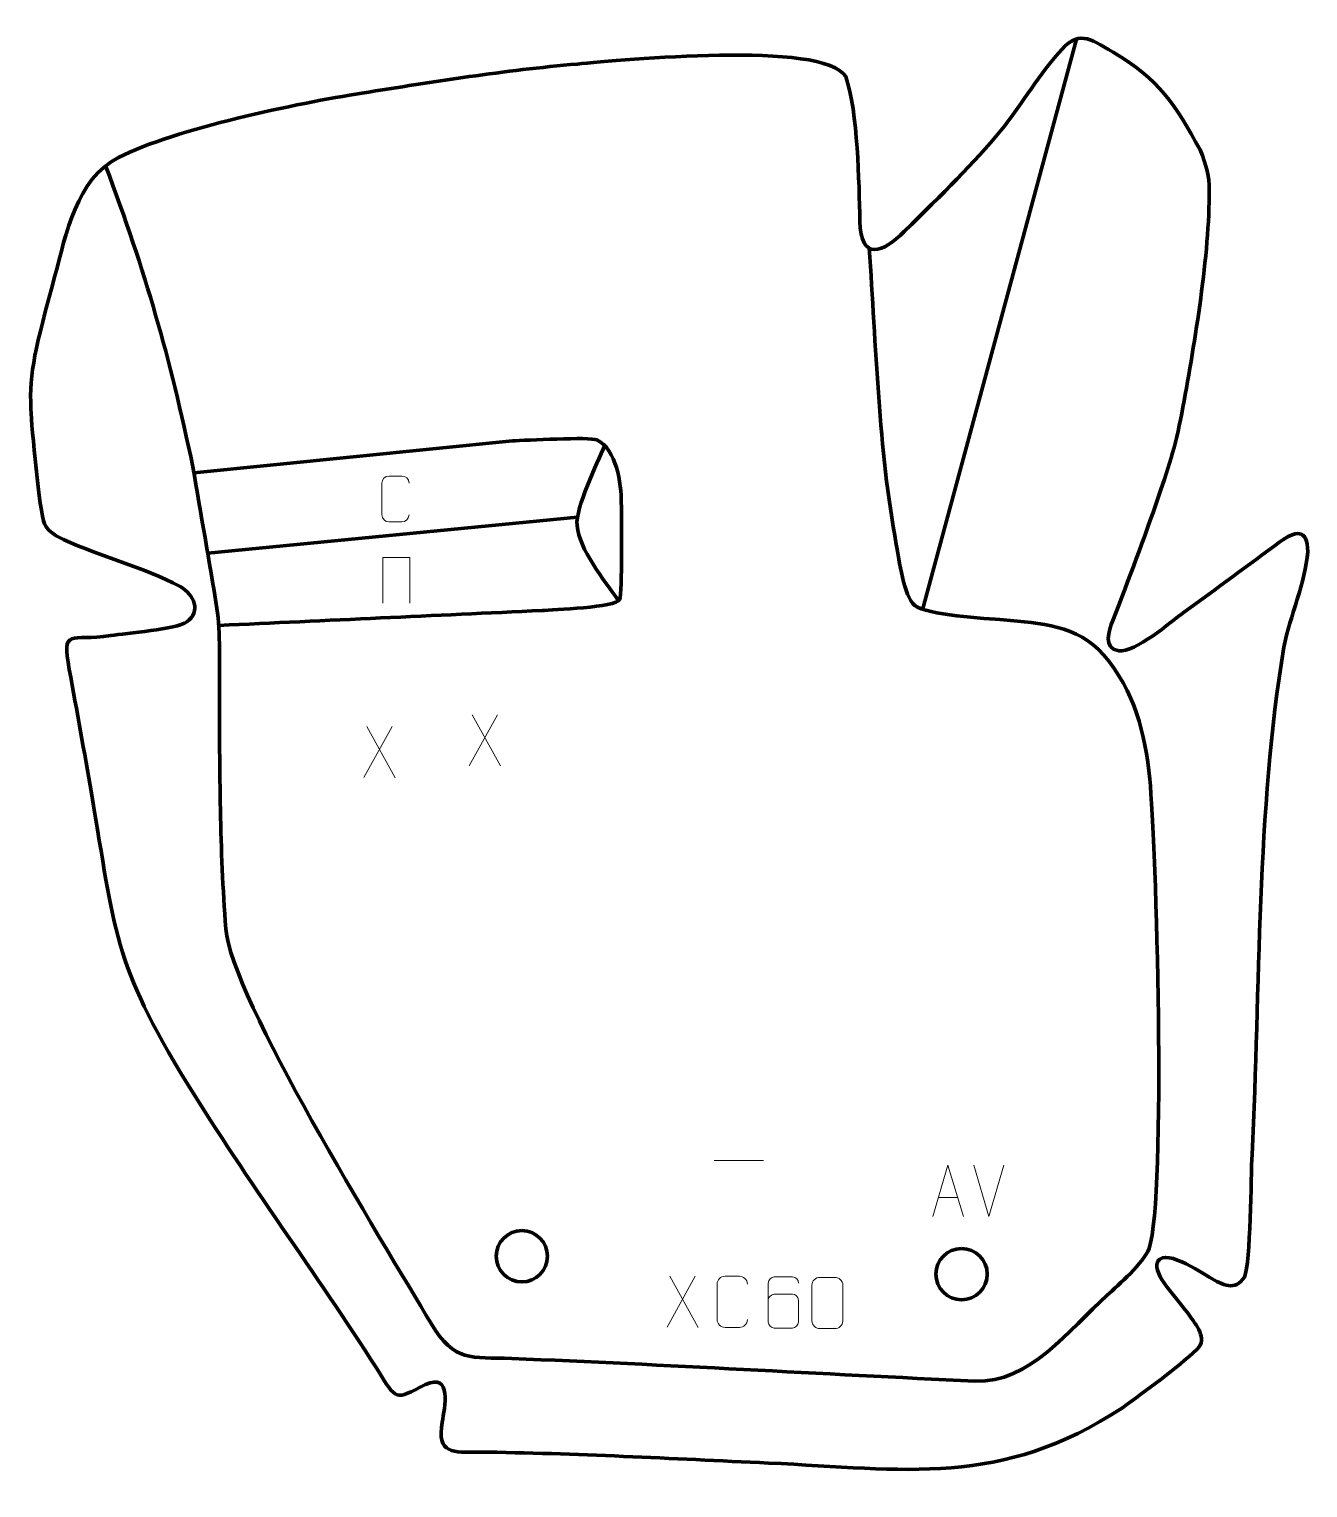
# Model space of a CAD drawing. Header units: millimetres. Extents: x -711 to -87, y 268 to 979.
import ezdxf

# ---------------------------------------------------------------- set-up
doc = ezdxf.new("R2010")
doc.units = ezdxf.units.MM
doc.header["$MEASUREMENT"] = 0
doc.layers.add('layer 1', color=7, linetype='Continuous')
doc.layers.add('layer 2', color=7, linetype='Continuous')

msp = doc.modelspace()

# ---------------------------------------------------------------- linework, layer by layer
at = {"layer": 'layer 1', "color": 142, "lineweight": 200}
for centre in [(-470.8933, 380.682), (-256.3161, 371.951)]:
    msp.add_ellipse(centre, major_axis=(0, 12.5), ratio=1, dxfattribs=at)
at = {"layer": 'layer 1', "color": 142, "lineweight": 158}
for points in [[(-275.4409, 696.0028), (-275.4409, 696.0028), (-200.2083, 974.5543), (-200.2083, 974.5543)], [(-624.2001, 723.6897), (-624.2001, 723.6897), (-443.7371, 741.2603), (-443.7371, 741.2603)]]:
    msp.add_open_spline(points, degree=3, dxfattribs=at)
for points, knots in [([(-674.0148, 912.6755), (-654.3689, 860.4528), (-642.7421, 819.6943), (-631.4449, 765.7681), (-631.4449, 765.7681), (-627.5547, 742.832), (-623.394, 719.7081), (-619.724, 696.7659), (-619.724, 696.7659), (-617.8873, 685.2847), (-618.5295, 668.5171), (-618.4847, 656.4684), (-618.4847, 656.4684), (-618.3405, 617.7799), (-618.383, 579.0967), (-615.3554, 540.4985), (-615.3554, 540.4985), (-612.6634, 506.7276), (-539.3113, 388.5635), (-515.1354, 347.8064), (-515.1354, 347.8064), (-503.8746, 328.8223), (-495.6771, 331.5748), (-475.8192, 330.7871), (-475.8192, 330.7871), (-400.5403, 327.8012), (-325.036, 323.2753), (-249.7346, 319.757), (-249.7346, 319.757), (-223.2198, 318.5189), (-203.9945, 344.8356), (-185.1986, 361.694), (-185.1986, 361.694), (-179.5636, 366.7765), (-167.6083, 377.4522), (-164.8378, 384.4026), (-164.8378, 384.4026), (-156.172, 410.2588), (-161.4604, 583.7729), (-164.4665, 613.3725), (-164.4665, 613.3725), (-166.7766, 636.0764), (-171.8821, 656.4391), (-187.0323, 674.1624), (-187.0323, 674.1624), (-199.813, 688.7594), (-217.7965, 689.5208), (-235.8651, 691.1312), (-235.8651, 691.1312), (-244.5856, 691.8998), (-273.5384, 693.5443), (-279.1126, 698.1794), (-279.1126, 698.1794), (-284.7382, 702.8573), (-286.7433, 720.4008), (-288.1598, 727.9607), (-288.1598, 727.9607), (-296.8236, 774.2005), (-297.9784, 825.175), (-301.4282, 872.571)], [0, 0, 0, 0, 0.0625, 0.0625, 0.0625, 0.0625, 0.125, 0.125, 0.125, 0.125, 0.1875, 0.1875, 0.1875, 0.1875, 0.25, 0.25, 0.25, 0.25, 0.3125, 0.3125, 0.3125, 0.3125, 0.375, 0.375, 0.375, 0.375, 0.4375, 0.4375, 0.4375, 0.4375, 0.5, 0.5, 0.5, 0.5, 0.5625, 0.5625, 0.5625, 0.5625, 0.625, 0.625, 0.625, 0.625, 0.6875, 0.6875, 0.6875, 0.6875, 0.75, 0.75, 0.75, 0.75, 0.8125, 0.8125, 0.8125, 0.8125, 0.875, 0.875, 0.875, 0.875, 1, 1, 1, 1]), ([(-630.9628, 762.926), (-630.9628, 762.926), (-475.4066, 778.5332), (-475.4066, 778.5332), (-475.4066, 778.5332), (-469.2131, 778.7308), (-437.5774, 780.5024), (-434.3351, 778.9747), (-434.3351, 778.9747), (-424.7164, 774.4426), (-422.3932, 757.6377), (-422.3523, 748.1907), (-422.3523, 748.1907), (-422.3216, 741.0995), (-421.8763, 704.5464), (-423.1874, 701.0782), (-423.1874, 701.0782), (-424.6439, 697.2252), (-456.2567, 696.0809), (-460.9868, 695.7185), (-460.9868, 695.7185), (-513.5619, 693.2931), (-566.1371, 690.8673), (-618.7122, 688.4421)], [0, 0, 0, 0, 0.14285714, 0.14285714, 0.14285714, 0.14285714, 0.28571429, 0.28571429, 0.28571429, 0.28571429, 0.42857143, 0.42857143, 0.42857143, 0.42857143, 0.57142857, 0.57142857, 0.57142857, 0.57142857, 0.71428571, 0.71428571, 0.71428571, 0.71428571, 1, 1, 1, 1]), ([(-430.4708, 776.2377), (-434.213, 767.3321), (-444.7414, 746.0359), (-443.9674, 737.2673), (-443.9674, 737.2673), (-442.9176, 725.3726), (-430.8386, 710.7653), (-424.111, 700.9815), (-424.111, 700.9815), (-424.111, 700.9815), (-423.6859, 700.3548), (-423.6859, 700.3548)], [0, 0, 0, 0, 0.25, 0.25, 0.25, 0.25, 0.5, 0.5, 0.5, 0.5, 1, 1, 1, 1])]:
    msp.add_open_spline(points, degree=3, knots=knots, dxfattribs=at)
at = {"layer": 'layer 1', "color": 250, "lineweight": 9}
for points, knots in [([(-525.9555, 742.394), (-526.0807, 740.313), (-527.5829, 738.9878), (-529.5066, 738.9781), (-529.5066, 738.9781), (-531.5952, 738.9784), (-533.6838, 738.9784), (-535.7721, 738.9781), (-535.7721, 738.9781), (-537.4963, 738.8837), (-539.2627, 740.5716), (-539.2527, 742.3784), (-539.2527, 742.3784), (-539.2523, 747.5466), (-539.2523, 752.7143), (-539.2527, 757.8817), (-539.2527, 757.8817), (-539.2489, 759.7968), (-537.6844, 761.3367), (-535.7565, 761.3246), (-535.7565, 761.3246), (-533.6735, 761.3246), (-531.59, 761.3246), (-529.5066, 761.3246), (-529.5066, 761.3246), (-527.7631, 761.3564), (-525.9794, 760.0205), (-525.9555, 757.8371)], [0, 0, 0, 0, 0.125, 0.125, 0.125, 0.125, 0.25, 0.25, 0.25, 0.25, 0.375, 0.375, 0.375, 0.375, 0.5, 0.5, 0.5, 0.5, 0.625, 0.625, 0.625, 0.625, 0.75, 0.75, 0.75, 0.75, 1, 1, 1, 1]), ([(-538.668, 699.2676), (-538.668, 699.2676), (-538.668, 721.6179), (-538.668, 721.6179), (-538.668, 721.6179), (-538.668, 721.6179), (-525.5497, 721.6179), (-525.5497, 721.6179), (-525.5497, 721.6179), (-525.5497, 721.6179), (-525.5497, 699.2676), (-525.5497, 699.2676)], [0, 0, 0, 0, 0.25, 0.25, 0.25, 0.25, 0.5, 0.5, 0.5, 0.5, 1, 1, 1, 1]), ([(-270.3513, 400.097), (-270.3513, 400.097), (-262.9803, 425.0505), (-262.9803, 425.0505), (-262.9803, 425.0505), (-262.9803, 425.0505), (-255.4104, 400.097), (-255.4104, 400.097)], [0, 0, 0, 0, 0.33333333, 0.33333333, 0.33333333, 0.33333333, 1, 1, 1, 1]), ([(-360.7938, 349.7711), (-360.9336, 347.4477), (-362.6108, 345.9681), (-364.7585, 345.9573), (-364.7585, 345.9573), (-367.0904, 345.9577), (-369.4223, 345.9577), (-371.7538, 345.9573), (-371.7538, 345.9573), (-373.6788, 345.8519), (-375.6509, 347.7364), (-375.6397, 349.7537), (-375.6397, 349.7537), (-375.6393, 355.5238), (-375.6393, 361.2935), (-375.6397, 367.0628), (-375.6397, 367.0628), (-375.6355, 369.2009), (-373.8888, 370.9201), (-371.7364, 370.9066), (-371.7364, 370.9066), (-369.4107, 370.9066), (-367.0846, 370.9066), (-364.7585, 370.9066), (-364.7585, 370.9066), (-362.8119, 370.9421), (-360.8205, 369.4506), (-360.7938, 367.013)], [0, 0, 0, 0, 0.125, 0.125, 0.125, 0.125, 0.25, 0.25, 0.25, 0.25, 0.375, 0.375, 0.375, 0.375, 0.5, 0.5, 0.5, 0.5, 0.625, 0.625, 0.625, 0.625, 0.75, 0.75, 0.75, 0.75, 1, 1, 1, 1]), ([(-335.8826, 367.6198), (-335.9067, 368.9593), (-337.2629, 370.6125), (-338.8348, 370.5782), (-338.8348, 370.5782), (-341.8196, 370.5779), (-344.8048, 370.5779), (-347.7902, 370.5782), (-347.7902, 370.5782), (-349.0093, 370.5931), (-350.7375, 369.1555), (-350.7425, 367.6198), (-350.7425, 367.6198), (-350.7422, 361.2593), (-350.7422, 354.8985), (-350.7425, 348.5378), (-350.7425, 348.5378), (-350.7378, 347.3749), (-349.0093, 345.6038), (-347.7902, 345.5794), (-347.7902, 345.5794), (-344.8048, 345.5797), (-341.8196, 345.5797), (-338.8348, 345.5794), (-338.8348, 345.5794), (-337.5567, 345.6232), (-335.887, 347.2377), (-335.8826, 348.5378), (-335.8826, 348.5378), (-335.8826, 352.1211), (-335.8826, 355.7042), (-335.8826, 359.2869), (-335.8826, 359.2869), (-335.9211, 360.7651), (-337.5038, 362.198), (-338.8348, 362.196), (-338.8348, 362.196), (-341.8196, 362.1963), (-344.8048, 362.1963), (-347.7902, 362.196), (-347.7902, 362.196), (-349.1197, 362.201), (-350.7627, 360.6937), (-350.721, 359.2652)], [0, 0, 0, 0, 0.08333333, 0.08333333, 0.08333333, 0.08333333, 0.16666667, 0.16666667, 0.16666667, 0.16666667, 0.25, 0.25, 0.25, 0.25, 0.33333333, 0.33333333, 0.33333333, 0.33333333, 0.41666667, 0.41666667, 0.41666667, 0.41666667, 0.5, 0.5, 0.5, 0.5, 0.58333333, 0.58333333, 0.58333333, 0.58333333, 0.66666667, 0.66666667, 0.66666667, 0.66666667, 0.75, 0.75, 0.75, 0.75, 0.83333333, 0.83333333, 0.83333333, 0.83333333, 1, 1, 1, 1]), ([(-325.3683, 370.375), (-323.0022, 370.375), (-320.6357, 370.375), (-318.2692, 370.375), (-318.2692, 370.375), (-316.2887, 370.4106), (-314.2627, 368.9163), (-314.2356, 366.4742), (-314.2356, 366.4742), (-314.236, 360.7168), (-314.236, 354.959), (-314.2356, 349.2008), (-314.2356, 349.2008), (-314.3777, 346.8732), (-316.0841, 345.3909), (-318.2692, 345.3801), (-318.2692, 345.3801), (-320.6416, 345.3805), (-323.014, 345.3805), (-325.386, 345.3801), (-325.386, 345.3801), (-327.3445, 345.2745), (-329.3509, 347.1624), (-329.3395, 349.1834), (-329.3395, 349.1834), (-329.3391, 354.964), (-329.3391, 360.7443), (-329.3395, 366.5241), (-329.3395, 366.5241), (-329.3352, 368.6661), (-327.5581, 370.3886), (-325.3683, 370.375)], [0, 0, 0, 0, 0.11111111, 0.11111111, 0.11111111, 0.11111111, 0.22222222, 0.22222222, 0.22222222, 0.22222222, 0.33333333, 0.33333333, 0.33333333, 0.33333333, 0.44444444, 0.44444444, 0.44444444, 0.44444444, 0.55555556, 0.55555556, 0.55555556, 0.55555556, 0.66666667, 0.66666667, 0.66666667, 0.66666667, 0.77777778, 0.77777778, 0.77777778, 0.77777778, 1, 1, 1, 1])]:
    msp.add_open_spline(points, degree=3, knots=knots, dxfattribs=at)
for points in [[(-482.8077, 644.8813), (-482.8077, 644.8813), (-496.5483, 619.9855), (-496.5483, 619.9855)], [(-495.0937, 644.8813), (-495.0937, 644.8813), (-481.3531, 619.9278), (-481.3531, 619.9278)], [(-534.2029, 639.0894), (-534.2029, 639.0894), (-547.9435, 614.1936), (-547.9435, 614.1936)], [(-546.4889, 639.0894), (-546.4889, 639.0894), (-532.7483, 614.1359), (-532.7483, 614.1359)], [(-377.0161, 427.338), (-377.0161, 427.338), (-353.0381, 427.338), (-353.0381, 427.338)], [(-242.9918, 400.0897), (-242.9918, 400.0897), (-250.3136, 425.0433), (-250.3136, 425.0433)], [(-235.6699, 425.0433), (-235.6699, 425.0433), (-242.9917, 400.0897), (-242.9917, 400.0897)], [(-267.6287, 409.3464), (-267.6287, 409.3464), (-258.133, 409.3464), (-258.133, 409.3464)], [(-386.3217, 370.9067), (-386.3217, 370.9067), (-400.0623, 346.0109), (-400.0623, 346.0109)], [(-398.6077, 370.9067), (-398.6077, 370.9067), (-384.8671, 345.9532), (-384.8671, 345.9532)]]:
    msp.add_open_spline(points, degree=3, dxfattribs=at)
at = {"layer": 'layer 2', "color": 242, "lineweight": 158}
msp.add_open_spline([(-548.9212, 948.1487), (-513.2954, 953.7848), (-479.8683, 959.2138), (-443.8093, 962.3492), (-443.8093, 962.3492), (-422.6662, 964.2124), (-323.6114, 974.0708), (-312.82, 956.1956), (-312.82, 956.1956), (-306.8298, 938.6561), (-306.4022, 904.8349), (-305.9434, 885.6163), (-305.9434, 885.6163), (-305.4759, 866.0312), (-294.6772, 870.2342), (-284.2665, 880.5883), (-284.2665, 880.5883), (-265.3953, 899.3569), (-250.4268, 913.6888), (-237.082, 929.9411), (-237.082, 929.9411), (-227.8176, 941.224), (-220.5738, 954.2769), (-209.0793, 967.6385), (-209.0793, 967.6385), (-199.0044, 979.35), (-194.4952, 975.0162), (-182.3828, 968.1833), (-182.3828, 968.1833), (-160.3561, 955.1203), (-151.7805, 942.5651), (-139.957, 920.4194), (-139.957, 920.4194), (-136.6448, 912.872), (-135.5169, 906.9837), (-135.4415, 901.3335), (-135.4415, 901.3335), (-135.3368, 869.0074), (-142.4125, 827.1304), (-148.2935, 794.9258), (-148.2935, 794.9258), (-151.4297, 777.9202), (-154.6643, 767.2804), (-160.1837, 751.2827), (-160.1837, 751.2827), (-167.2924, 730.7285), (-174.6284, 711.0785), (-182.5523, 690.8358), (-182.5523, 690.8358), (-184.3944, 686.1298), (-187.5341, 677.2231), (-179.6249, 676.1205), (-179.6249, 676.1205), (-171.6965, 675.0153), (-154.5168, 689.9708), (-147.5045, 695.0745), (-147.5045, 695.0745), (-131.876, 706.4405), (-116.4729, 717.7814), (-100.9312, 729.2525), (-100.9312, 729.2525), (-93.6863, 734.5998), (-87.3447, 735.9432), (-87.3936, 724.4299), (-87.3936, 724.4299), (-88.5983, 709.3259), (-95.9807, 693.4665), (-99.039, 677.9026), (-99.039, 677.9026), (-112.4411, 597.144), (-110.4445, 512.1758), (-114.5906, 430.3207), (-114.5906, 430.3207), (-115.0853, 419.5819), (-115.2176, 377.5345), (-118.2783, 370.5215), (-118.2783, 370.5215), (-122.8446, 363.3204), (-129.0156, 366.8652), (-135.1262, 370.2763), (-135.1262, 370.2763), (-139.1412, 372.5177), (-159.1943, 386.4126), (-161.0457, 376.6539), (-161.0457, 376.6539), (-161.4191, 369.5649), (-149.5617, 358.4227), (-145.4083, 352.2601), (-145.4083, 352.2601), (-142.0327, 347.2515), (-135.9335, 340.502), (-141.3666, 335.352), (-141.3666, 335.352), (-151.3342, 326.0865), (-166.557, 314.866), (-177.7944, 306.7984), (-177.7944, 306.7984), (-237.3568, 267.7051), (-283.7349, 276.7657), (-350.5442, 279.7927), (-350.5442, 279.7927), (-398.0005, 281.9476), (-444.3916, 284.5662), (-491.9748, 285.1693), (-491.9748, 285.1693), (-504.4215, 284.8754), (-512.5407, 284.2337), (-509.782, 299.7423), (-509.782, 299.7423), (-508.5236, 306.8161), (-504.9487, 323.9928), (-517.8741, 318.091), (-517.8741, 318.091), (-533.2853, 310.5013), (-531.4874, 309.7189), (-541.7097, 325.8956), (-541.7097, 325.8956), (-571.5545, 372.549), (-604.8996, 417.5591), (-633.9165, 464.4871), (-633.9165, 464.4871), (-670.708, 524.4733), (-669.3577, 539.2348), (-680.9169, 606.536), (-680.9169, 606.536), (-684.3921, 626.6905), (-688.0375, 646.7991), (-691.7377, 666.9128), (-691.7377, 666.9128), (-695.5718, 687.7541), (-691.4403, 680.3905), (-671.5314, 683.5462), (-671.5314, 683.5462), (-663.8731, 684.6834), (-639.4611, 686.5022), (-634.4177, 690.1545), (-634.4177, 690.1545), (-627.2276, 695.3613), (-630.771, 703.3874), (-637.6095, 707.3983), (-637.6095, 707.3983), (-656.4376, 717.2674), (-675.9179, 721.7224), (-694.5694, 730.4069), (-694.5694, 730.4069), (-699.9261, 732.9011), (-702.4514, 735.1048), (-703.7641, 737.995), (-703.7641, 737.995), (-706.4582, 743.9264), (-710.075, 785.2622), (-710.4752, 793.938), (-710.4752, 793.938), (-711.3205, 812.2621), (-708.2419, 823.7014), (-698.7557, 858.9872), (-698.7557, 858.9872), (-693.2302, 879.5407), (-688.4421, 906.1433), (-667.6736, 916.7687), (-667.6736, 916.7687), (-640.3826, 930.7312), (-580.0124, 943.2816), (-548.9212, 948.1487)], degree=3, knots=[0, 0, 0, 0, 0.02380952, 0.02380952, 0.02380952, 0.02380952, 0.04761905, 0.04761905, 0.04761905, 0.04761905, 0.07142857, 0.07142857, 0.07142857, 0.07142857, 0.0952381, 0.0952381, 0.0952381, 0.0952381, 0.11904762, 0.11904762, 0.11904762, 0.11904762, 0.14285714, 0.14285714, 0.14285714, 0.14285714, 0.16666667, 0.16666667, 0.16666667, 0.16666667, 0.19047619, 0.19047619, 0.19047619, 0.19047619, 0.21428571, 0.21428571, 0.21428571, 0.21428571, 0.23809524, 0.23809524, 0.23809524, 0.23809524, 0.26190476, 0.26190476, 0.26190476, 0.26190476, 0.28571429, 0.28571429, 0.28571429, 0.28571429, 0.30952381, 0.30952381, 0.30952381, 0.30952381, 0.33333333, 0.33333333, 0.33333333, 0.33333333, 0.35714286, 0.35714286, 0.35714286, 0.35714286, 0.38095238, 0.38095238, 0.38095238, 0.38095238, 0.4047619, 0.4047619, 0.4047619, 0.4047619, 0.42857143, 0.42857143, 0.42857143, 0.42857143, 0.45238095, 0.45238095, 0.45238095, 0.45238095, 0.47619048, 0.47619048, 0.47619048, 0.47619048, 0.5, 0.5, 0.5, 0.5, 0.52380952, 0.52380952, 0.52380952, 0.52380952, 0.54761905, 0.54761905, 0.54761905, 0.54761905, 0.57142857, 0.57142857, 0.57142857, 0.57142857, 0.5952381, 0.5952381, 0.5952381, 0.5952381, 0.61904762, 0.61904762, 0.61904762, 0.61904762, 0.64285714, 0.64285714, 0.64285714, 0.64285714, 0.66666667, 0.66666667, 0.66666667, 0.66666667, 0.69047619, 0.69047619, 0.69047619, 0.69047619, 0.71428571, 0.71428571, 0.71428571, 0.71428571, 0.73809524, 0.73809524, 0.73809524, 0.73809524, 0.76190476, 0.76190476, 0.76190476, 0.76190476, 0.78571429, 0.78571429, 0.78571429, 0.78571429, 0.80952381, 0.80952381, 0.80952381, 0.80952381, 0.83333333, 0.83333333, 0.83333333, 0.83333333, 0.85714286, 0.85714286, 0.85714286, 0.85714286, 0.88095238, 0.88095238, 0.88095238, 0.88095238, 0.9047619, 0.9047619, 0.9047619, 0.9047619, 0.92857143, 0.92857143, 0.92857143, 0.92857143, 0.95238095, 0.95238095, 0.95238095, 0.95238095, 1, 1, 1, 1], dxfattribs=at)

doc.saveas('drawing.dxf')
